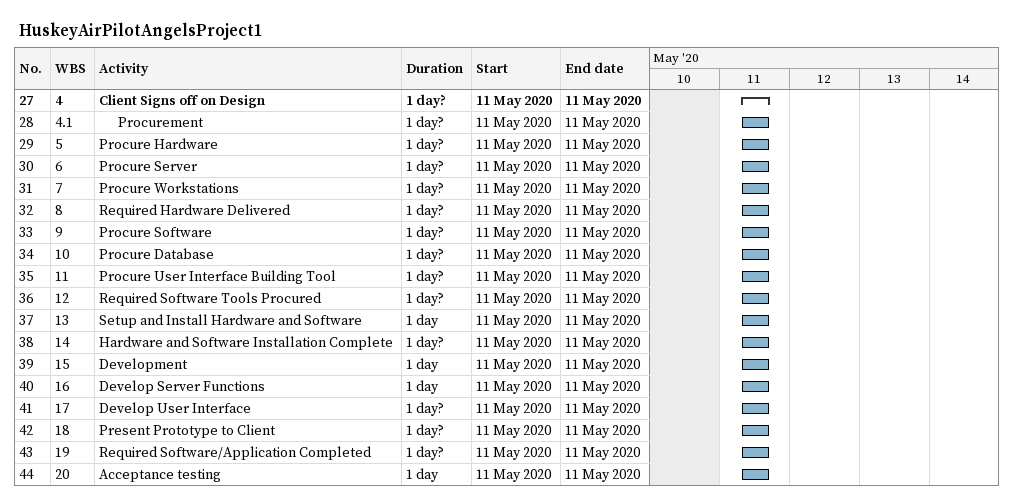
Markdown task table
HuskeyAirPilotAngelsProject1

| ID | WBS | Task | Duration | Start | Finish |
|---|---|---|---|---|---|
| 27 | 4 | **Client Signs off on Design** | 1d? | 2020-05-11 | 2020-05-11 |
| 28 | 4.1 | Procurement | 1d? | 2020-05-11 | 2020-05-11 |
| 29 | 5 | Procure Hardware | 1d? | 2020-05-11 | 2020-05-11 |
| 30 | 6 | Procure Server | 1d? | 2020-05-11 | 2020-05-11 |
| 31 | 7 | Procure Workstations | 1d? | 2020-05-11 | 2020-05-11 |
| 32 | 8 | Required Hardware Delivered | 1d? | 2020-05-11 | 2020-05-11 |
| 33 | 9 | Procure Software | 1d? | 2020-05-11 | 2020-05-11 |
| 34 | 10 | Procure Database | 1d? | 2020-05-11 | 2020-05-11 |
| 35 | 11 | Procure User Interface Building Tool | 1d? | 2020-05-11 | 2020-05-11 |
| 36 | 12 | Required Software Tools Procured | 1d? | 2020-05-11 | 2020-05-11 |
| 37 | 13 | Setup and Install Hardware and Software | 1d | 2020-05-11 | 2020-05-11 |
| 38 | 14 | Hardware and Software Installation Complete | 1d? | 2020-05-11 | 2020-05-11 |
| 39 | 15 | Development | 1d | 2020-05-11 | 2020-05-11 |
| 40 | 16 | Develop Server Functions | 1d | 2020-05-11 | 2020-05-11 |
| 41 | 17 | Develop User Interface | 1d? | 2020-05-11 | 2020-05-11 |
| 42 | 18 | Present Prototype to Client | 1d? | 2020-05-11 | 2020-05-11 |
| 43 | 19 | Required Software/Application Completed | 1d? | 2020-05-11 | 2020-05-11 |
| 44 | 20 | Acceptance testing | 1d | 2020-05-11 | 2020-05-11 |
